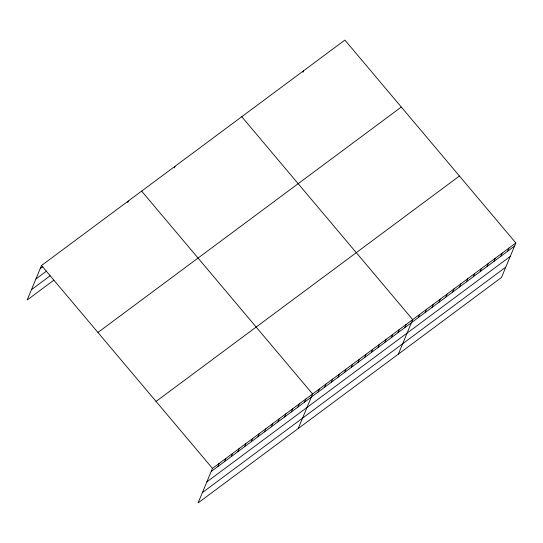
<?xml version="1.0" encoding="UTF-8"?>
<svg xmlns="http://www.w3.org/2000/svg" width="543" height="543" viewBox="0 0 543 543"><rect width="100%" height="100%" fill="white"/><g stroke="black" fill="none" stroke-linecap="round" stroke-linejoin="round"><path stroke-width="0.81" d="M515.85 242.965L212.476 468.392L198.107 502.92L501.481 277.493L515.85 242.965L344.893 40.08L41.519 265.507L27.15 300.035L53.845 280.195M127.639 202.593L128.284 201.039M174.357 167.875L175.009 166.321M302.987 72.294L303.639 70.739M217.852 466.552L219.148 463.437M224.53 461.591L225.827 458.475M231.203 456.629L232.499 453.514M237.875 451.674L239.171 448.559M244.554 446.713L245.85 443.597M251.226 441.751L252.522 438.635M257.898 436.796L259.194 433.681M264.577 431.834L265.873 428.719M271.249 426.873L272.545 423.757M277.921 421.918L279.217 418.802M284.593 416.956L285.896 413.841M291.272 411.994L292.568 408.879M297.944 407.04L299.241 403.924M304.616 402.078L305.913 398.962M298.216 428.529L312.592 394.001L141.635 191.116M317.967 392.161L319.264 389.046M324.639 387.2L325.936 384.084M331.318 382.238L332.615 379.123M337.99 377.283L339.287 374.168M344.662 372.322L345.959 369.206M351.341 367.36L352.638 364.244M358.013 362.405L359.31 359.29M364.686 357.443L365.982 354.328M371.358 352.482L372.661 349.366M378.037 347.527L379.333 344.411M384.709 342.565L386.005 339.45M391.381 337.603L392.677 334.488M398.06 332.649L399.356 329.533M404.732 327.687L406.028 324.571M398.331 354.138L412.7 319.61L241.75 116.725M418.28 317.614L419.583 314.499M425.162 312.51L426.459 309.395M432.038 307.399L433.334 304.284M438.914 302.288L440.21 299.173M445.789 297.177L447.086 294.062M452.665 292.066L453.962 288.951M459.541 286.962L460.837 283.846M466.417 281.851L467.713 278.735M473.292 276.74L474.589 273.624M480.168 271.629L481.465 268.514M487.044 266.518L488.347 263.403M493.926 261.414L495.223 258.292M500.802 256.303L502.099 253.187M507.678 251.192L508.974 248.076M40.223 268.622L42.897 266.64M35.913 278.987L46.589 271.052M31.467 289.67L50.153 275.783M97.937 332.459L401.311 107.032M156.058 401.44L459.432 176.013M211.179 471.507L514.554 246.081M206.863 481.879L510.237 256.445M202.417 492.555L505.791 267.129M41.519 265.507L212.476 468.392"/></g></svg>
